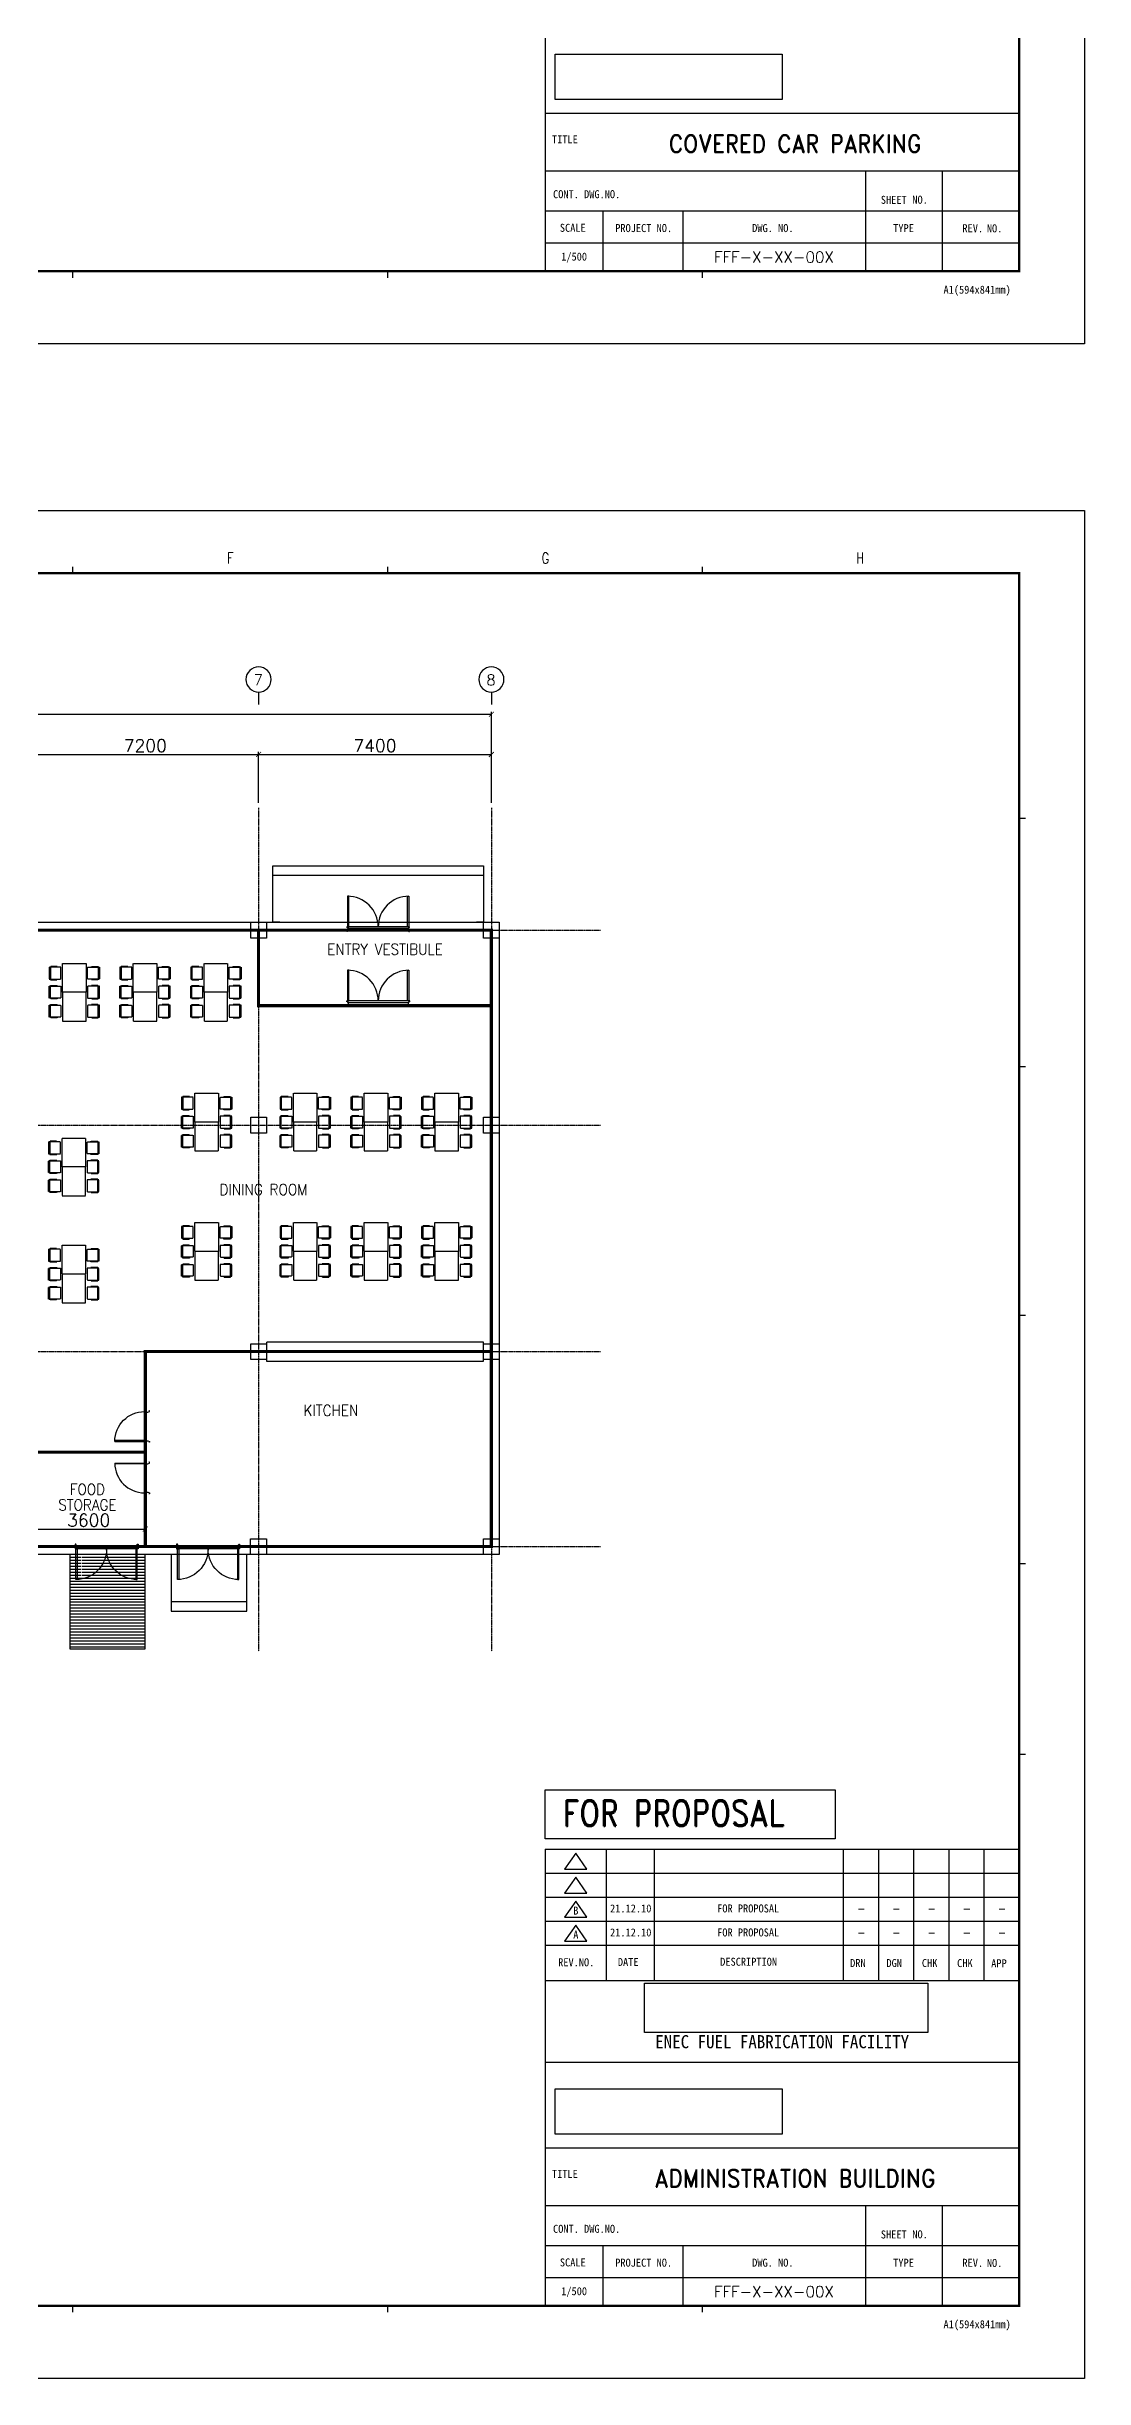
# Model space of a CAD drawing. Header units: millimetres. Extents: x -232466 to 860779, y -177975 to 311634.
# Drawn here: x 281609 to 314593, y -86240 to -12095 of the extents above; entities that cross this region are included whole.
import ezdxf
from ezdxf.enums import TextEntityAlignment as Align

# ---------------------------------------------------------------- set-up
doc = ezdxf.new("R2010")
doc.units = ezdxf.units.MM
doc.header["$XCLIPFRAME"] = 2
for name, pattern in [('AXES', [50.8, 31.75, -6.35, 6.35, -6.35]), ('CENTER', [2, 1.25, -0.25, 0.25, -0.25]), ('HID', [2.3, 1.5, -0.8])]:
    doc.linetypes.add(name, pattern=pattern)
doc.layers.add('0 외형선', color=3, linetype='Continuous', lineweight=25)
doc.layers.add('TEXT', color=7, linetype='Continuous', lineweight=15)
for name, color, linetype in [('4ELE', 4, 'Continuous'), ('8FIN', 8, 'Continuous'), ('Center Line', 1, 'CENTER'), ('COL', 2, 'Continuous'), ('dim', 7, 'Continuous'), ('DOOR', 4, 'Continuous'), ('Equipment', 7, 'Continuous'), ('FUR', 8, 'HID'), ('G', 3, 'Continuous'), ('stair', 4, 'Continuous'), ('SYM', 7, 'Continuous'), ('TITLEBOX', 7, 'Continuous'), ('TXT', 2, 'Continuous')]:
    doc.layers.add(name, color=color, linetype=linetype)
doc.styles.add('RD20', font='ROMAND.SHX', dxfattribs={"width": 0.8, "height": 2})
doc.styles.add('RD6', font='ROMAND.shx', dxfattribs={"width": 0.83, "height": 6})
doc.styles.add('ROMAND', font='romand')
doc.styles.add('RomanS', font='romans.shx')
doc.styles.add('TBOX', font='romans.shx')
doc.styles.add('돋움체', font='')
doc.styles.get('돋움체').set_extended_font_data('DotumChe')
doc.dimstyles.new('HYUNDAI', dxfattribs={"dimscale": 120, "dimtxt": 3, "dimasz": 3, "dimexe": 1, "dimexo": 2, "dimgap": 1, "dimtad": 1, "dimdec": 0, "dimdsep": 46, "dimtxsty": 'RomanS', "dimcen": 0, "dimclrd": 256, "dimclre": 256, "dimclrt": 3, "dimadec": 0, "dimazin": 0, "dimtfac": 1, "dimtdec": 0, "dimtix": 1, "dimtmove": 2, "dimatfit": 3, "dimfxl": 1, "dimtvp": 1, "dimtolj": 1, "dimarcsym": 0})
picture_1 = doc.add_image_def('image1', size_in_pixel=(850, 283))
picture_2 = doc.add_image_def('image2.jpg', size_in_pixel=(500, 87))

# ---------------------------------------------------------------- blocks, each defined once
blk = doc.blocks.new('_ArchTick')
at = {"color": 0, "linetype": 'ByBlock', "const_width": 0.15}
blk.add_lwpolyline([(-0.5, -0.5), (0.5, 0.5)], dxfattribs=at)
blk = doc.blocks.new('*D810')
at = {"layer": 'Defpoints', "color": 0}
for p in [(295745, -33324), (244945, -36302), (295745, -36302)]:
    blk.add_point(p, dxfattribs=at)
at = {"layer": 'dim', "lineweight": -2}
for p, q in [((244945, -36142), (244945, -33244)), ((244945, -33324), (295745, -33324)), ((295745, -36142), (295745, -33244))]:
    blk.add_line(p, q, dxfattribs=at)
at = {"layer": 'dim', "lineweight": -2, "xscale": 160, "yscale": 160, "zscale": 160, "rotation": 180}
blk.add_blockref('_ArchTick', (244945, -33324), dxfattribs=at)
at = {"layer": 'dim', "lineweight": -2, "xscale": 160, "yscale": 160, "zscale": 160}
blk.add_blockref('_ArchTick', (295745, -33324), dxfattribs=at)
at = {"layer": 'dim', "color": 0, "insert": (270345, -33044), "char_height": 400, "attachment_point": 5, "style": 'RomanS', "bg_fill": 3, "box_fill_scale": 1.1, "bg_fill_color": 257, "bg_fill_transparency": 0}
blk.add_mtext('\\A1;50800', dxfattribs=at)
blk = doc.blocks.new('*D815')
at = {"layer": 'Defpoints', "color": 0}
for p in [(295745, -34603), (288345, -36302), (295745, -36302)]:
    blk.add_point(p, dxfattribs=at)
at = {"layer": 'dim', "lineweight": -2}
for p, q in [((288345, -36142), (288345, -34523)), ((288345, -34603), (295745, -34603)), ((295745, -36142), (295745, -34523))]:
    blk.add_line(p, q, dxfattribs=at)
at = {"layer": 'dim', "lineweight": -2, "xscale": 160, "yscale": 160, "zscale": 160, "rotation": 180}
blk.add_blockref('_ArchTick', (288345, -34603), dxfattribs=at)
at = {"layer": 'dim', "lineweight": -2, "xscale": 160, "yscale": 160, "zscale": 160}
blk.add_blockref('_ArchTick', (295745, -34603), dxfattribs=at)
at = {"layer": 'dim', "color": 0, "insert": (292045, -34323), "char_height": 400, "attachment_point": 5, "style": 'RomanS', "bg_fill": 3, "box_fill_scale": 1.1, "bg_fill_color": 257, "bg_fill_transparency": 0}
blk.add_mtext('\\A1;7400', dxfattribs=at)
blk = doc.blocks.new('*D817')
at = {"layer": 'Defpoints', "color": 0}
for p in [(288345, -34603), (281145, -36302), (288345, -36302)]:
    blk.add_point(p, dxfattribs=at)
at = {"layer": 'dim', "lineweight": -2}
for p, q in [((281145, -36142), (281145, -34523)), ((281145, -34603), (288345, -34603)), ((288345, -36142), (288345, -34523))]:
    blk.add_line(p, q, dxfattribs=at)
at = {"layer": 'dim', "lineweight": -2, "xscale": 160, "yscale": 160, "zscale": 160, "rotation": 180}
blk.add_blockref('_ArchTick', (281145, -34603), dxfattribs=at)
at = {"layer": 'dim', "lineweight": -2, "xscale": 160, "yscale": 160, "zscale": 160}
blk.add_blockref('_ArchTick', (288345, -34603), dxfattribs=at)
at = {"layer": 'dim', "color": 0, "insert": (284745, -34323), "char_height": 400, "attachment_point": 5, "style": 'RomanS', "bg_fill": 3, "box_fill_scale": 1.1, "bg_fill_color": 257, "bg_fill_transparency": 0}
blk.add_mtext('\\A1;7200', dxfattribs=at)
blk = doc.blocks.new('D2000')
at = {"color": 8}
for p, q in [((-45, -45), (-45, -1955)), ((0, -1935), (0, -65))]:
    blk.add_line(p, q, dxfattribs=at)
for points in [[(-25, 0), (0, 0), (0, -25), (-45, -25), (-45, -45), (-105, -45), (-150, -25), (-150, 0), (-130, 0)], [(975, -25), (0, -25), (0, -65), (975, -65), (975, -25)], [(-25, -2000), (0, -2000), (0, -1975), (-45, -1975), (-45, -1955), (-105, -1955), (-150, -1975), (-150, -2000), (-130, -2000)], [(975, -1975), (0, -1975), (0, -1935), (975, -1935), (975, -1975)]]:
    blk.add_lwpolyline(points)
at = {"ltscale": 0.2}
for centre, start, end in [((0, -25), 270, 0), ((0, -1975), 0, 90)]:
    blk.add_arc(centre, 975, start, end, dxfattribs=at)
blk = doc.blocks.new('SD1')
at = {"color": 8}
for p, q in [((-55, 200), (-975, 200)), ((-955, 155), (-45, 155))]:
    blk.add_line(p, q, dxfattribs=at)
for points in [[(-25, 1150), (-25, 200), (-55, 200), (-55, 1150)], [(-1000, 180), (-1000, 200), (-975, 200), (-975, 155), (-955, 155), (-955, 95), (-975, 50), (-1000, 50), (-1000, 70)], [(0, 180), (0, 200), (-25, 200), (-25, 155), (-45, 155), (-45, 95), (-25, 50), (0, 50), (0, 70)]]:
    blk.add_lwpolyline(points)
blk.add_arc((-25, 200), 950, 90, 180)
blk = doc.blocks.new('주열')
at = {"layer": 'SYM'}
blk.add_line((0, 600), (0, 0), dxfattribs=at)
blk.add_circle((0, 1200), 600, dxfattribs=at)
blk = doc.blocks.new('*D850')
at = {"layer": 'Defpoints', "color": 0}
for p in [(281145, -58491), (284745, -58485), (284745, -59234)]:
    blk.add_point(p, dxfattribs=at)
at = {"layer": 'dim', "lineweight": -2}
for p, q in [((281145, -58651), (281145, -59314)), ((281145, -59234), (284745, -59234)), ((284745, -58645), (284745, -59314))]:
    blk.add_line(p, q, dxfattribs=at)
at = {"layer": 'dim', "lineweight": -2, "xscale": 160, "yscale": 160, "zscale": 160, "rotation": 180}
blk.add_blockref('_ArchTick', (281145, -59234), dxfattribs=at)
at = {"layer": 'dim', "lineweight": -2, "xscale": 160, "yscale": 160, "zscale": 160}
blk.add_blockref('_ArchTick', (284745, -59234), dxfattribs=at)
at = {"layer": 'dim', "color": 0, "insert": (282945, -58954), "char_height": 400, "attachment_point": 5, "style": 'RomanS', "bg_fill": 3, "box_fill_scale": 1.1, "bg_fill_color": 257, "bg_fill_transparency": 0}
blk.add_mtext('\\A1;3600', dxfattribs=at)

msp = doc.modelspace()

# ---------------------------------------------------------------- hatches: boundary and pattern name
at = {"layer": '8FIN'}
h = msp.add_hatch(dxfattribs=at)
h.set_pattern_fill('ANSI31', color=256, scale=30, angle=315)
h.set_pattern_definition([(360, (258973.48, -27643.88), (4e-14, 95.25), [])])
h.paths.add_polyline_path([(284744.8, -63040.1), (284744.8, -60040.1), (284444.8, -60040.1), (283533.5, -60040.1, -0.3546044), (282724.8, -60744.5), (282724.8, -60745.1), (282694.8, -60745.1), (282694.8, -60040.1), (282344.8, -60040.1), (282344.8, -63040.1)])
h.paths.add_polyline_path([(283533.5, -60040.1), (282724.8, -60040.1), (282724.8, -60744.5, 0.3546044)])
h.paths.add_polyline_path([(283589.8, -61239.8), (283589.8, -61974.4), (283859.8, -61974.4), (283859.8, -61239.8)], flags=24)

# ---------------------------------------------------------------- linework, layer by layer
for p, q in [((312518.8, -18333.8), (312518.8, -19249.6)), ((312518.8, -83030.9), (312518.8, -83946.7))]:
    msp.add_line(p, q)
at = {"layer": '0 외형선', "linetype": 'Continuous'}
msp.add_lwpolyline([(244694.8, -39940.1), (295993.3, -39940.1), (295993.3, -60040.1), (244694.8, -60040.1)], close=True, dxfattribs=at)
at = {"layer": '0 외형선', "linetype": 'Continuous', "const_width": 100}
for points in [[(281144.8, -40190.1), (295744.8, -40190.1), (295744.8, -53590.2), (284744.8, -53590.1), (284744.8, -56790.1), (281144.4, -56790.1)], [(288344.8, -40190.1), (295744.8, -40190.1), (295744.8, -42590.1), (288344.8, -42590.1)], [(284744.8, -56790.1), (284744.8, -56790.1), (284744.8, -53590.1), (295744.8, -53590.1), (295743.3, -59790.1), (284744.8, -59790.1)], [(281146.3, -56790.1), (284744.8, -56790.1), (284744.8, -59790.1), (281146.3, -59790.1)]]:
    msp.add_lwpolyline(points, close=True, dxfattribs=at)
at = {"layer": '4ELE'}
for p, q in [((288796.4, -38440.1), (295494.5, -38440.1)), ((285571.2, -61540.1), (287971.2, -61540.1))]:
    msp.add_line(p, q, dxfattribs=at)
for points in [[(289021.4, -39940.1), (288796.4, -39940.1), (288796.4, -38140.1), (295494.5, -38140.1), (295494.5, -39940.1), (295269.5, -39940.1)], [(285796.2, -60040.1), (285571.2, -60040.1), (285571.2, -61840.1), (287971.2, -61840.1), (287971.2, -60040.1), (287746.2, -60040.1)]]:
    msp.add_lwpolyline(points, dxfattribs=at)
at = {"layer": 'Center Line', "linetype": 'AXES'}
for p, q in [((240376.2, -40190.1), (299217.4, -40190.1)), ((240376.2, -46390.1), (299217.4, -46390.1)), ((240376.2, -53590.1), (299217.4, -53590.1)), ((240376.2, -59790.1), (299217.4, -59790.1))]:
    msp.add_line(p, q, dxfattribs=at)
at = {"layer": 'COL'}
for points in [[(288094.8, -40440.1), (288094.8, -39940.1), (288594.8, -39940.1), (288594.8, -40440.1)], [(295494.5, -40440.1), (295494.5, -39940.1), (295994.5, -39940.1), (295994.5, -40440.1)], [(288094.8, -46640.1), (288094.8, -46140.1), (288594.8, -46140.1), (288594.8, -46640.1)], [(295494.8, -46640.1), (295494.8, -46140.1), (295994.8, -46140.1), (295994.8, -46640.1)], [(288094.8, -53840.1), (288094.8, -53340.1), (288594.8, -53340.1), (288594.8, -53840.1)], [(295494.8, -53840.1), (295494.8, -53340.1), (295994.8, -53340.1), (295994.8, -53840.1)], [(288093.3, -60040.1), (288093.3, -59540.1), (288593.3, -59540.1), (288593.3, -60040.1)], [(295493.3, -60040.1), (295493.3, -59540.1), (295993.3, -59540.1), (295993.3, -60040.1)]]:
    msp.add_lwpolyline(points, close=True, dxfattribs=at)
at = {"layer": 'Equipment', "color": 8, "linetype": 'HID'}
for p, q in [((295494.8, -53890.1), (295494.8, -53290.1)), ((288594.8, -53590.1), (295494.8, -53590.1))]:
    msp.add_line(p, q, dxfattribs=at)
msp.add_lwpolyline([(295494.8, -53290.1), (288594.8, -53290.1), (288594.8, -53890.1), (295494.8, -53890.1)], dxfattribs=at)
at = {"layer": 'FUR'}
for points in [[(281686.7, -41370.1), (281686.7, -41745.1), (282061.7, -41745.1), (282061.7, -41370.1)], [(282861.7, -42161.8), (282111.7, -42161.8), (282111.7, -41245.1), (282861.7, -41245.1)], [(283286.7, -41370.1), (283286.7, -41745.1), (282911.7, -41745.1), (282911.7, -41370.1)], [(283936.7, -41370.1), (283936.7, -41745.1), (284311.7, -41745.1), (284311.7, -41370.1)], [(285111.7, -42161.8), (284361.7, -42161.8), (284361.7, -41245.1), (285111.7, -41245.1)], [(285536.7, -41370.1), (285536.7, -41745.1), (285161.7, -41745.1), (285161.7, -41370.1)], [(286186.7, -41370.1), (286186.7, -41745.1), (286561.7, -41745.1), (286561.7, -41370.1)], [(287361.7, -42161.8), (286611.7, -42161.8), (286611.7, -41245.1), (287361.7, -41245.1)], [(287786.7, -41370.1), (287786.7, -41745.1), (287411.7, -41745.1), (287411.7, -41370.1)], [(281686.7, -42349.3), (281686.7, -41974.3), (282061.7, -41974.3), (282061.7, -42349.3)], [(282861.7, -42161.8), (282111.7, -42161.8), (282111.7, -43078.4), (282861.7, -43078.4)], [(283286.7, -42349.3), (283286.7, -41974.3), (282911.7, -41974.3), (282911.7, -42349.3)], [(283936.7, -42349.3), (283936.7, -41974.3), (284311.7, -41974.3), (284311.7, -42349.3)], [(285111.7, -42161.8), (284361.7, -42161.8), (284361.7, -43078.4), (285111.7, -43078.4)], [(285536.7, -42349.3), (285536.7, -41974.3), (285161.7, -41974.3), (285161.7, -42349.3)], [(286186.7, -42349.3), (286186.7, -41974.3), (286561.7, -41974.3), (286561.7, -42349.3)], [(287361.7, -42161.8), (286611.7, -42161.8), (286611.7, -43078.4), (287361.7, -43078.4)], [(287786.7, -42349.3), (287786.7, -41974.3), (287411.7, -41974.3), (287411.7, -42349.3)], [(281686.7, -42953.4), (281686.7, -42578.4), (282061.7, -42578.4), (282061.7, -42953.4)], [(283286.7, -42953.4), (283286.7, -42578.4), (282911.7, -42578.4), (282911.7, -42953.4)], [(283936.7, -42953.4), (283936.7, -42578.4), (284311.7, -42578.4), (284311.7, -42953.4)], [(285536.7, -42953.4), (285536.7, -42578.4), (285161.7, -42578.4), (285161.7, -42953.4)], [(286186.7, -42953.4), (286186.7, -42578.4), (286561.7, -42578.4), (286561.7, -42953.4)], [(287786.7, -42953.4), (287786.7, -42578.4), (287411.7, -42578.4), (287411.7, -42953.4)], [(285895.5, -45502.8), (285895.5, -45877.8), (286270.5, -45877.8), (286270.5, -45502.8)], [(287070.5, -46294.5), (286320.5, -46294.5), (286320.5, -45377.8), (287070.5, -45377.8)], [(287495.5, -45502.8), (287495.5, -45877.8), (287120.5, -45877.8), (287120.5, -45502.8)], [(289026.2, -45502.8), (289026.2, -45877.8), (289401.2, -45877.8), (289401.2, -45502.8)], [(290201.2, -46294.5), (289451.2, -46294.5), (289451.2, -45377.8), (290201.2, -45377.8)], [(290626.2, -45502.8), (290626.2, -45877.8), (290251.2, -45877.8), (290251.2, -45502.8)], [(291276.2, -45502.8), (291276.2, -45877.8), (291651.2, -45877.8), (291651.2, -45502.8)], [(292451.2, -46294.5), (291701.2, -46294.5), (291701.2, -45377.8), (292451.2, -45377.8)], [(292876.2, -45502.8), (292876.2, -45877.8), (292501.2, -45877.8), (292501.2, -45502.8)], [(293526.2, -45502.8), (293526.2, -45877.8), (293901.2, -45877.8), (293901.2, -45502.8)], [(294701.2, -46294.5), (293951.2, -46294.5), (293951.2, -45377.8), (294701.2, -45377.8)], [(295126.2, -45502.8), (295126.2, -45877.8), (294751.2, -45877.8), (294751.2, -45502.8)], [(285895.5, -46482), (285895.5, -46107), (286270.5, -46107), (286270.5, -46482)], [(285895.5, -47086.1), (285895.5, -46711.1), (286270.5, -46711.1), (286270.5, -47086.1)], [(287070.5, -46294.5), (286320.5, -46294.5), (286320.5, -47211.1), (287070.5, -47211.1)], [(287495.5, -46482), (287495.5, -46107), (287120.5, -46107), (287120.5, -46482)], [(287495.5, -47086.1), (287495.5, -46711.1), (287120.5, -46711.1), (287120.5, -47086.1)], [(289026.2, -46482), (289026.2, -46107), (289401.2, -46107), (289401.2, -46482)], [(289026.2, -47086.1), (289026.2, -46711.1), (289401.2, -46711.1), (289401.2, -47086.1)], [(290201.2, -46294.5), (289451.2, -46294.5), (289451.2, -47211.1), (290201.2, -47211.1)], [(290626.2, -46482), (290626.2, -46107), (290251.2, -46107), (290251.2, -46482)], [(290626.2, -47086.1), (290626.2, -46711.1), (290251.2, -46711.1), (290251.2, -47086.1)], [(291276.2, -46482), (291276.2, -46107), (291651.2, -46107), (291651.2, -46482)], [(291276.2, -47086.1), (291276.2, -46711.1), (291651.2, -46711.1), (291651.2, -47086.1)], [(292451.2, -46294.5), (291701.2, -46294.5), (291701.2, -47211.1), (292451.2, -47211.1)], [(292876.2, -46482), (292876.2, -46107), (292501.2, -46107), (292501.2, -46482)], [(292876.2, -47086.1), (292876.2, -46711.1), (292501.2, -46711.1), (292501.2, -47086.1)], [(293526.2, -46482), (293526.2, -46107), (293901.2, -46107), (293901.2, -46482)], [(293526.2, -47086.1), (293526.2, -46711.1), (293901.2, -46711.1), (293901.2, -47086.1)], [(294701.2, -46294.5), (293951.2, -46294.5), (293951.2, -47211.1), (294701.2, -47211.1)], [(295126.2, -46482), (295126.2, -46107), (294751.2, -46107), (294751.2, -46482)], [(295126.2, -47086.1), (295126.2, -46711.1), (294751.2, -46711.1), (294751.2, -47086.1)], [(281672.4, -46925.5), (281672.4, -47300.5), (282047.4, -47300.5), (282047.4, -46925.5)], [(282847.4, -47717.2), (282097.4, -47717.2), (282097.4, -46800.5), (282847.4, -46800.5)], [(283272.4, -46925.5), (283272.4, -47300.5), (282897.4, -47300.5), (282897.4, -46925.5)], [(281672.4, -47904.7), (281672.4, -47529.7), (282047.4, -47529.7), (282047.4, -47904.7)], [(281672.4, -48508.9), (281672.4, -48133.9), (282047.4, -48133.9), (282047.4, -48508.9)], [(282847.4, -47717.2), (282097.4, -47717.2), (282097.4, -48633.9), (282847.4, -48633.9)], [(283272.4, -47904.7), (283272.4, -47529.7), (282897.4, -47529.7), (282897.4, -47904.7)], [(283272.4, -48508.9), (283272.4, -48133.9), (282897.4, -48133.9), (282897.4, -48508.9)], [(285895.5, -49612.9), (285895.5, -49987.9), (286270.5, -49987.9), (286270.5, -49612.9)], [(287070.5, -50404.6), (286320.5, -50404.6), (286320.5, -49487.9), (287070.5, -49487.9)], [(287495.5, -49612.9), (287495.5, -49987.9), (287120.5, -49987.9), (287120.5, -49612.9)], [(289026.2, -49612.9), (289026.2, -49987.9), (289401.2, -49987.9), (289401.2, -49612.9)], [(290201.2, -50404.6), (289451.2, -50404.6), (289451.2, -49487.9), (290201.2, -49487.9)], [(290626.2, -49612.9), (290626.2, -49987.9), (290251.2, -49987.9), (290251.2, -49612.9)], [(291276.2, -49612.9), (291276.2, -49987.9), (291651.2, -49987.9), (291651.2, -49612.9)], [(292451.2, -50404.6), (291701.2, -50404.6), (291701.2, -49487.9), (292451.2, -49487.9)], [(292876.2, -49612.9), (292876.2, -49987.9), (292501.2, -49987.9), (292501.2, -49612.9)], [(293526.2, -49612.9), (293526.2, -49987.9), (293901.2, -49987.9), (293901.2, -49612.9)], [(294701.2, -50404.6), (293951.2, -50404.6), (293951.2, -49487.9), (294701.2, -49487.9)], [(295126.2, -49612.9), (295126.2, -49987.9), (294751.2, -49987.9), (294751.2, -49612.9)], [(281672.4, -50335.6), (281672.4, -50710.6), (282047.4, -50710.6), (282047.4, -50335.6)], [(282847.4, -51127.2), (282097.4, -51127.2), (282097.4, -50210.6), (282847.4, -50210.6)], [(283272.4, -50335.6), (283272.4, -50710.6), (282897.4, -50710.6), (282897.4, -50335.6)], [(285895.5, -50592.1), (285895.5, -50217.1), (286270.5, -50217.1), (286270.5, -50592.1)], [(287070.5, -50404.6), (286320.5, -50404.6), (286320.5, -51321.3), (287070.5, -51321.3)], [(287495.5, -50592.1), (287495.5, -50217.1), (287120.5, -50217.1), (287120.5, -50592.1)], [(289026.2, -50592.1), (289026.2, -50217.1), (289401.2, -50217.1), (289401.2, -50592.1)], [(290201.2, -50404.6), (289451.2, -50404.6), (289451.2, -51321.3), (290201.2, -51321.3)], [(290626.2, -50592.1), (290626.2, -50217.1), (290251.2, -50217.1), (290251.2, -50592.1)], [(291276.2, -50592.1), (291276.2, -50217.1), (291651.2, -50217.1), (291651.2, -50592.1)], [(292451.2, -50404.6), (291701.2, -50404.6), (291701.2, -51321.3), (292451.2, -51321.3)], [(292876.2, -50592.1), (292876.2, -50217.1), (292501.2, -50217.1), (292501.2, -50592.1)], [(293526.2, -50592.1), (293526.2, -50217.1), (293901.2, -50217.1), (293901.2, -50592.1)], [(294701.2, -50404.6), (293951.2, -50404.6), (293951.2, -51321.3), (294701.2, -51321.3)], [(295126.2, -50592.1), (295126.2, -50217.1), (294751.2, -50217.1), (294751.2, -50592.1)], [(281672.4, -51314.7), (281672.4, -50939.7), (282047.4, -50939.7), (282047.4, -51314.7)], [(282847.4, -51127.2), (282097.4, -51127.2), (282097.4, -52043.9), (282847.4, -52043.9)], [(283272.4, -51314.7), (283272.4, -50939.7), (282897.4, -50939.7), (282897.4, -51314.7)], [(285895.5, -51196.3), (285895.5, -50821.3), (286270.5, -50821.3), (286270.5, -51196.3)], [(287495.5, -51196.3), (287495.5, -50821.3), (287120.5, -50821.3), (287120.5, -51196.3)], [(289026.2, -51196.3), (289026.2, -50821.3), (289401.2, -50821.3), (289401.2, -51196.3)], [(290626.2, -51196.3), (290626.2, -50821.3), (290251.2, -50821.3), (290251.2, -51196.3)], [(291276.2, -51196.3), (291276.2, -50821.3), (291651.2, -50821.3), (291651.2, -51196.3)], [(292876.2, -51196.3), (292876.2, -50821.3), (292501.2, -50821.3), (292501.2, -51196.3)], [(293526.2, -51196.3), (293526.2, -50821.3), (293901.2, -50821.3), (293901.2, -51196.3)], [(295126.2, -51196.3), (295126.2, -50821.3), (294751.2, -50821.3), (294751.2, -51196.3)], [(281672.4, -51918.9), (281672.4, -51543.9), (282047.4, -51543.9), (282047.4, -51918.9)], [(283272.4, -51918.9), (283272.4, -51543.9), (282897.4, -51543.9), (282897.4, -51918.9)]]:
    msp.add_lwpolyline(points, close=True, dxfattribs=at)
for points in [[(281943.1, -41370.1), (281943.1, -41345.1), (281728.4, -41345.1), (281728.4, -41770.1), (281943.1, -41770.1), (281943.1, -41745.1)], [(283030.3, -41370.1), (283030.3, -41345.1), (283245.1, -41345.1), (283245.1, -41770.1), (283030.3, -41770.1), (283030.3, -41745.1)], [(284193.1, -41370.1), (284193.1, -41345.1), (283978.4, -41345.1), (283978.4, -41770.1), (284193.1, -41770.1), (284193.1, -41745.1)], [(285280.3, -41370.1), (285280.3, -41345.1), (285495.1, -41345.1), (285495.1, -41770.1), (285280.3, -41770.1), (285280.3, -41745.1)], [(286443.1, -41370.1), (286443.1, -41345.1), (286228.4, -41345.1), (286228.4, -41770.1), (286443.1, -41770.1), (286443.1, -41745.1)], [(287530.3, -41370.1), (287530.3, -41345.1), (287745.1, -41345.1), (287745.1, -41770.1), (287530.3, -41770.1), (287530.3, -41745.1)], [(281943.1, -42349.3), (281943.1, -42374.3), (281728.4, -42374.3), (281728.4, -41949.3), (281943.1, -41949.3), (281943.1, -41974.3)], [(283030.3, -42349.3), (283030.3, -42374.3), (283245.1, -42374.3), (283245.1, -41949.3), (283030.3, -41949.3), (283030.3, -41974.3)], [(284193.1, -42349.3), (284193.1, -42374.3), (283978.4, -42374.3), (283978.4, -41949.3), (284193.1, -41949.3), (284193.1, -41974.3)], [(285280.3, -42349.3), (285280.3, -42374.3), (285495.1, -42374.3), (285495.1, -41949.3), (285280.3, -41949.3), (285280.3, -41974.3)], [(286443.1, -42349.3), (286443.1, -42374.3), (286228.4, -42374.3), (286228.4, -41949.3), (286443.1, -41949.3), (286443.1, -41974.3)], [(287530.3, -42349.3), (287530.3, -42374.3), (287745.1, -42374.3), (287745.1, -41949.3), (287530.3, -41949.3), (287530.3, -41974.3)], [(281943.1, -42953.4), (281943.1, -42978.4), (281728.4, -42978.4), (281728.4, -42553.4), (281943.1, -42553.4), (281943.1, -42578.4)], [(283030.3, -42953.4), (283030.3, -42978.4), (283245.1, -42978.4), (283245.1, -42553.4), (283030.3, -42553.4), (283030.3, -42578.4)], [(284193.1, -42953.4), (284193.1, -42978.4), (283978.4, -42978.4), (283978.4, -42553.4), (284193.1, -42553.4), (284193.1, -42578.4)], [(285280.3, -42953.4), (285280.3, -42978.4), (285495.1, -42978.4), (285495.1, -42553.4), (285280.3, -42553.4), (285280.3, -42578.4)], [(286443.1, -42953.4), (286443.1, -42978.4), (286228.4, -42978.4), (286228.4, -42553.4), (286443.1, -42553.4), (286443.1, -42578.4)], [(287530.3, -42953.4), (287530.3, -42978.4), (287745.1, -42978.4), (287745.1, -42553.4), (287530.3, -42553.4), (287530.3, -42578.4)], [(286151.9, -45502.8), (286151.9, -45477.8), (285937.1, -45477.8), (285937.1, -45902.8), (286151.9, -45902.8), (286151.9, -45877.8)], [(287239.1, -45502.8), (287239.1, -45477.8), (287453.8, -45477.8), (287453.8, -45902.8), (287239.1, -45902.8), (287239.1, -45877.8)], [(289282.6, -45502.8), (289282.6, -45477.8), (289067.9, -45477.8), (289067.9, -45902.8), (289282.6, -45902.8), (289282.6, -45877.8)], [(290369.8, -45502.8), (290369.8, -45477.8), (290584.5, -45477.8), (290584.5, -45902.8), (290369.8, -45902.8), (290369.8, -45877.8)], [(291532.6, -45502.8), (291532.6, -45477.8), (291317.9, -45477.8), (291317.9, -45902.8), (291532.6, -45902.8), (291532.6, -45877.8)], [(292619.8, -45502.8), (292619.8, -45477.8), (292834.5, -45477.8), (292834.5, -45902.8), (292619.8, -45902.8), (292619.8, -45877.8)], [(293782.6, -45502.8), (293782.6, -45477.8), (293567.9, -45477.8), (293567.9, -45902.8), (293782.6, -45902.8), (293782.6, -45877.8)], [(294869.8, -45502.8), (294869.8, -45477.8), (295084.5, -45477.8), (295084.5, -45902.8), (294869.8, -45902.8), (294869.8, -45877.8)], [(286151.9, -46482), (286151.9, -46507), (285937.1, -46507), (285937.1, -46082), (286151.9, -46082), (286151.9, -46107)], [(286151.9, -47086.1), (286151.9, -47111.1), (285937.1, -47111.1), (285937.1, -46686.1), (286151.9, -46686.1), (286151.9, -46711.1)], [(287239.1, -46482), (287239.1, -46507), (287453.8, -46507), (287453.8, -46082), (287239.1, -46082), (287239.1, -46107)], [(287239.1, -47086.1), (287239.1, -47111.1), (287453.8, -47111.1), (287453.8, -46686.1), (287239.1, -46686.1), (287239.1, -46711.1)], [(289282.6, -46482), (289282.6, -46507), (289067.9, -46507), (289067.9, -46082), (289282.6, -46082), (289282.6, -46107)], [(289282.6, -47086.1), (289282.6, -47111.1), (289067.9, -47111.1), (289067.9, -46686.1), (289282.6, -46686.1), (289282.6, -46711.1)], [(290369.8, -46482), (290369.8, -46507), (290584.5, -46507), (290584.5, -46082), (290369.8, -46082), (290369.8, -46107)], [(290369.8, -47086.1), (290369.8, -47111.1), (290584.5, -47111.1), (290584.5, -46686.1), (290369.8, -46686.1), (290369.8, -46711.1)], [(291532.6, -46482), (291532.6, -46507), (291317.9, -46507), (291317.9, -46082), (291532.6, -46082), (291532.6, -46107)], [(291532.6, -47086.1), (291532.6, -47111.1), (291317.9, -47111.1), (291317.9, -46686.1), (291532.6, -46686.1), (291532.6, -46711.1)], [(292619.8, -46482), (292619.8, -46507), (292834.5, -46507), (292834.5, -46082), (292619.8, -46082), (292619.8, -46107)], [(292619.8, -47086.1), (292619.8, -47111.1), (292834.5, -47111.1), (292834.5, -46686.1), (292619.8, -46686.1), (292619.8, -46711.1)], [(293782.6, -46482), (293782.6, -46507), (293567.9, -46507), (293567.9, -46082), (293782.6, -46082), (293782.6, -46107)], [(293782.6, -47086.1), (293782.6, -47111.1), (293567.9, -47111.1), (293567.9, -46686.1), (293782.6, -46686.1), (293782.6, -46711.1)], [(294869.8, -46482), (294869.8, -46507), (295084.5, -46507), (295084.5, -46082), (294869.8, -46082), (294869.8, -46107)], [(294869.8, -47086.1), (294869.8, -47111.1), (295084.5, -47111.1), (295084.5, -46686.1), (294869.8, -46686.1), (294869.8, -46711.1)], [(281928.8, -46925.5), (281928.8, -46900.5), (281714.1, -46900.5), (281714.1, -47325.5), (281928.8, -47325.5), (281928.8, -47300.5)], [(283016, -46925.5), (283016, -46900.5), (283230.8, -46900.5), (283230.8, -47325.5), (283016, -47325.5), (283016, -47300.5)], [(281928.8, -47904.7), (281928.8, -47929.7), (281714.1, -47929.7), (281714.1, -47504.7), (281928.8, -47504.7), (281928.8, -47529.7)], [(281928.8, -48508.9), (281928.8, -48533.9), (281714.1, -48533.9), (281714.1, -48108.9), (281928.8, -48108.9), (281928.8, -48133.9)], [(283016, -47904.7), (283016, -47929.7), (283230.8, -47929.7), (283230.8, -47504.7), (283016, -47504.7), (283016, -47529.7)], [(283016, -48508.9), (283016, -48533.9), (283230.8, -48533.9), (283230.8, -48108.9), (283016, -48108.9), (283016, -48133.9)], [(286151.9, -49612.9), (286151.9, -49587.9), (285937.1, -49587.9), (285937.1, -50012.9), (286151.9, -50012.9), (286151.9, -49987.9)], [(287239.1, -49612.9), (287239.1, -49587.9), (287453.8, -49587.9), (287453.8, -50012.9), (287239.1, -50012.9), (287239.1, -49987.9)], [(289282.6, -49612.9), (289282.6, -49587.9), (289067.9, -49587.9), (289067.9, -50012.9), (289282.6, -50012.9), (289282.6, -49987.9)], [(290369.8, -49612.9), (290369.8, -49587.9), (290584.5, -49587.9), (290584.5, -50012.9), (290369.8, -50012.9), (290369.8, -49987.9)], [(291532.6, -49612.9), (291532.6, -49587.9), (291317.9, -49587.9), (291317.9, -50012.9), (291532.6, -50012.9), (291532.6, -49987.9)], [(292619.8, -49612.9), (292619.8, -49587.9), (292834.5, -49587.9), (292834.5, -50012.9), (292619.8, -50012.9), (292619.8, -49987.9)], [(293782.6, -49612.9), (293782.6, -49587.9), (293567.9, -49587.9), (293567.9, -50012.9), (293782.6, -50012.9), (293782.6, -49987.9)], [(294869.8, -49612.9), (294869.8, -49587.9), (295084.5, -49587.9), (295084.5, -50012.9), (294869.8, -50012.9), (294869.8, -49987.9)], [(281928.8, -50335.6), (281928.8, -50310.6), (281714.1, -50310.6), (281714.1, -50735.6), (281928.8, -50735.6), (281928.8, -50710.6)], [(283016, -50335.6), (283016, -50310.6), (283230.8, -50310.6), (283230.8, -50735.6), (283016, -50735.6), (283016, -50710.6)], [(286151.9, -50592.1), (286151.9, -50617.1), (285937.1, -50617.1), (285937.1, -50192.1), (286151.9, -50192.1), (286151.9, -50217.1)], [(287239.1, -50592.1), (287239.1, -50617.1), (287453.8, -50617.1), (287453.8, -50192.1), (287239.1, -50192.1), (287239.1, -50217.1)], [(289282.6, -50592.1), (289282.6, -50617.1), (289067.9, -50617.1), (289067.9, -50192.1), (289282.6, -50192.1), (289282.6, -50217.1)], [(290369.8, -50592.1), (290369.8, -50617.1), (290584.5, -50617.1), (290584.5, -50192.1), (290369.8, -50192.1), (290369.8, -50217.1)], [(291532.6, -50592.1), (291532.6, -50617.1), (291317.9, -50617.1), (291317.9, -50192.1), (291532.6, -50192.1), (291532.6, -50217.1)], [(292619.8, -50592.1), (292619.8, -50617.1), (292834.5, -50617.1), (292834.5, -50192.1), (292619.8, -50192.1), (292619.8, -50217.1)], [(293782.6, -50592.1), (293782.6, -50617.1), (293567.9, -50617.1), (293567.9, -50192.1), (293782.6, -50192.1), (293782.6, -50217.1)], [(294869.8, -50592.1), (294869.8, -50617.1), (295084.5, -50617.1), (295084.5, -50192.1), (294869.8, -50192.1), (294869.8, -50217.1)], [(281928.8, -51314.7), (281928.8, -51339.7), (281714.1, -51339.7), (281714.1, -50914.7), (281928.8, -50914.7), (281928.8, -50939.7)], [(283016, -51314.7), (283016, -51339.7), (283230.8, -51339.7), (283230.8, -50914.7), (283016, -50914.7), (283016, -50939.7)], [(286151.9, -51196.3), (286151.9, -51221.3), (285937.1, -51221.3), (285937.1, -50796.3), (286151.9, -50796.3), (286151.9, -50821.3)], [(287239.1, -51196.3), (287239.1, -51221.3), (287453.8, -51221.3), (287453.8, -50796.3), (287239.1, -50796.3), (287239.1, -50821.3)], [(289282.6, -51196.3), (289282.6, -51221.3), (289067.9, -51221.3), (289067.9, -50796.3), (289282.6, -50796.3), (289282.6, -50821.3)], [(290369.8, -51196.3), (290369.8, -51221.3), (290584.5, -51221.3), (290584.5, -50796.3), (290369.8, -50796.3), (290369.8, -50821.3)], [(291532.6, -51196.3), (291532.6, -51221.3), (291317.9, -51221.3), (291317.9, -50796.3), (291532.6, -50796.3), (291532.6, -50821.3)], [(292619.8, -51196.3), (292619.8, -51221.3), (292834.5, -51221.3), (292834.5, -50796.3), (292619.8, -50796.3), (292619.8, -50821.3)], [(293782.6, -51196.3), (293782.6, -51221.3), (293567.9, -51221.3), (293567.9, -50796.3), (293782.6, -50796.3), (293782.6, -50821.3)], [(294869.8, -51196.3), (294869.8, -51221.3), (295084.5, -51221.3), (295084.5, -50796.3), (294869.8, -50796.3), (294869.8, -50821.3)], [(281928.8, -51918.9), (281928.8, -51943.9), (281714.1, -51943.9), (281714.1, -51518.9), (281928.8, -51518.9), (281928.8, -51543.9)], [(283016, -51918.9), (283016, -51943.9), (283230.8, -51943.9), (283230.8, -51518.9), (283016, -51518.9), (283016, -51543.9)]]:
    msp.add_lwpolyline(points, dxfattribs=at)
at = {"layer": 'stair'}
msp.add_lwpolyline([(282344.8, -60040.1), (282344.8, -60040.1), (282344.8, -63040.1), (284744.8, -63040.1), (284744.8, -60040.1), (282344.8, -60040.1)], dxfattribs=at)
at = {"layer": 'TITLEBOX'}
for p, q in [((297458.6, -4716.3), (297458.6, -19249.6)), ((297458.6, -4716.3), (297458.6, -19249.6)), ((297458.6, -14212.6), (312518.8, -14212.6)), ((297458.6, -14212.6), (312518.8, -14212.6)), ((297458.6, -16044.2), (312518.8, -16044.2)), ((297458.6, -16044.2), (312518.8, -16044.2)), ((307634.4, -16044.2), (307634.4, -19249.6)), ((307634.4, -16044.2), (307634.4, -19249.6)), ((310076.6, -16044.2), (310076.6, -19249.6)), ((310076.6, -16044.2), (310076.6, -19249.6)), ((297458.6, -17316.2), (312518.8, -17316.2)), ((297458.6, -17316.2), (312518.8, -17316.2)), ((299290.2, -17316.2), (299290.2, -19249.6)), ((299290.2, -17316.2), (299290.2, -19249.6)), ((301834.2, -17316.2), (301834.2, -19249.6)), ((301834.2, -17316.2), (301834.2, -19249.6)), ((297458.6, -18333.8), (312518.8, -18333.8)), ((297458.6, -18333.8), (312518.8, -18333.8)), ((297458.6, -69413.4), (312518.8, -69413.4)), ((297458.6, -69413.4), (297458.6, -83946.7)), ((297458.6, -69413.4), (312518.8, -69413.4)), ((297458.6, -69413.4), (297458.6, -83946.7)), ((298425.3, -69540.6), (298069.1, -70049.4)), ((298425.3, -69540.6), (298069.1, -70049.4)), ((298781.5, -70049.4), (298425.3, -69540.6)), ((298781.5, -70049.4), (298425.3, -69540.6)), ((299392, -69413.4), (299392, -73585.5)), ((299392, -69413.4), (299392, -73585.5)), ((300918.4, -69413.4), (300918.4, -73585.5)), ((300918.4, -69413.4), (300918.4, -73585.5)), ((306926.5, -69417.1), (306926.5, -73585.5)), ((306926.5, -69417.1), (306926.5, -73585.5)), ((308045, -69417.1), (308045, -73585.5)), ((308045, -69417.1), (308045, -73585.5)), ((309163.5, -69417.1), (309163.5, -73585.5)), ((309163.5, -69417.1), (309163.5, -73585.5)), ((310281.9, -69417.1), (310281.9, -73585.5)), ((310281.9, -69417.1), (310281.9, -73585.5)), ((311400.4, -69417.1), (311400.4, -73585.5)), ((311400.4, -69417.1), (311400.4, -73585.5)), ((297458.6, -70176.6), (312518.8, -70176.6)), ((297458.6, -70176.6), (312518.8, -70176.6)), ((298069.1, -70049.4), (298781.5, -70049.4)), ((298069.1, -70049.4), (298781.5, -70049.4)), ((298425.3, -70303.8), (298069.1, -70812.6)), ((298425.3, -70303.8), (298069.1, -70812.6)), ((298781.5, -70812.6), (298425.3, -70303.8)), ((298781.5, -70812.6), (298425.3, -70303.8)), ((297458.6, -70939.8), (312518.8, -70939.8)), ((297458.6, -70939.8), (312518.8, -70939.8)), ((298069.1, -70812.6), (298781.5, -70812.6)), ((298069.1, -70812.6), (298781.5, -70812.6)), ((298425.3, -71067), (298069.1, -71575.8)), ((298425.3, -71067), (298069.1, -71575.8)), ((298781.5, -71575.8), (298425.3, -71067)), ((298781.5, -71575.8), (298425.3, -71067)), ((297458.6, -71703), (312518.8, -71703)), ((297458.6, -71703), (312518.8, -71703)), ((298069.1, -71575.8), (298781.5, -71575.8)), ((298069.1, -71575.8), (298781.5, -71575.8)), ((298425.3, -71830.2), (298069.1, -72338.9)), ((298425.3, -71830.2), (298069.1, -72338.9)), ((298781.5, -72338.9), (298425.3, -71830.2)), ((298781.5, -72338.9), (298425.3, -71830.2)), ((297458.6, -72466.1), (312518.8, -72466.1)), ((297458.6, -72466.1), (312518.8, -72466.1)), ((298069.1, -72338.9), (298781.5, -72338.9)), ((298069.1, -72338.9), (298781.5, -72338.9)), ((297458.6, -73585.5), (312518.8, -73585.5)), ((297458.6, -73585.5), (312518.8, -73585.5)), ((297458.6, -76184.6), (312518.8, -76184.6)), ((297458.6, -76184.6), (312518.8, -76184.6)), ((297458.6, -78909.7), (312518.8, -78909.7)), ((297458.6, -78909.7), (312518.8, -78909.7)), ((297458.6, -80741.3), (312518.8, -80741.3)), ((297458.6, -80741.3), (312518.8, -80741.3)), ((307634.4, -80741.3), (307634.4, -83946.7)), ((307634.4, -80741.3), (307634.4, -83946.7)), ((310076.6, -80741.3), (310076.6, -83946.7)), ((310076.6, -80741.3), (310076.6, -83946.7)), ((297458.6, -82013.3), (312518.8, -82013.3)), ((297458.6, -82013.3), (312518.8, -82013.3)), ((299290.2, -82013.3), (299290.2, -83946.7)), ((299290.2, -82013.3), (299290.2, -83946.7)), ((301834.2, -82013.3), (301834.2, -83946.7)), ((301834.2, -82013.3), (301834.2, -83946.7)), ((297458.6, -83030.9), (312518.8, -83030.9)), ((297458.6, -83030.9), (312518.8, -83030.9))]:
    msp.add_line(p, q, dxfattribs=at)
at = {"layer": 'TITLEBOX', "color": 4, "linetype": 'Continuous'}
for p, q in [((282442.8, -19443.2), (282442.8, -19243.2)), ((282442.8, -19443.2), (282442.8, -19243.2)), ((292456.5, -19443.2), (292456.5, -19243.2)), ((292456.5, -19443.2), (292456.5, -19243.2)), ((302456.5, -19443.2), (302456.5, -19243.2)), ((282442.8, -28840.1), (282442.8, -28640.1)), ((282442.8, -28840.1), (282442.8, -28640.1)), ((292456.5, -28840.1), (292456.5, -28640.1)), ((292456.5, -28840.1), (292456.5, -28640.1)), ((302456.5, -28840.1), (302456.5, -28640.1)), ((302456.5, -28840.1), (302456.5, -28640.1)), ((312718.8, -36640.1), (312518.8, -36640.1)), ((312718.8, -44540.1), (312518.8, -44540.1)), ((312718.8, -52440.1), (312518.8, -52440.1)), ((312718.8, -60340.1), (312518.8, -60340.1)), ((312718.8, -66402.8), (312518.8, -66402.8)), ((282442.8, -84140.2), (282442.8, -83940.2)), ((282442.8, -84140.2), (282442.8, -83940.2)), ((292456.5, -84140.2), (292456.5, -83940.2)), ((292456.5, -84140.2), (292456.5, -83940.2)), ((302456.5, -84140.2), (302456.5, -83940.2))]:
    msp.add_line(p, q, dxfattribs=at)
at = {"layer": 'TITLEBOX', "color": 30, "linetype": 'Continuous'}
for p, q in [((302456.5, -19443.2), (302456.5, -19243.2)), ((297458.6, -67524.9), (306669.9, -67524.9)), ((297458.6, -69087.6), (297458.6, -67524.9)), ((306669.9, -67524.9), (306669.9, -69087.6)), ((306669.9, -69087.6), (297458.6, -69087.6)), ((302456.5, -84140.2), (302456.5, -83940.2))]:
    msp.add_line(p, q, dxfattribs=at)
at = {"layer": 'TITLEBOX', "color": 30}
for p, q in [((312518.8, -19249.6), (312518.8, -19234.5)), ((312518.8, -83946.7), (312518.8, -83931.5))]:
    msp.add_line(p, q, dxfattribs=at)
at = {"layer": 'TITLEBOX', "color": 7}
for points in [[(230492.8, 37857), (314592.8, 37857), (314592.8, -21543), (230492.8, -21543)], [(230492.8, -26840.1), (314592.8, -26840.1), (314592.8, -86240.1), (230492.8, -86240.1)]]:
    msp.add_lwpolyline(points, close=True, dxfattribs=at)
at = {"layer": 'TITLEBOX', "color": 4, "const_width": 70}
for points in [[(232492.8, 35857), (312518.8, 35857), (312518.8, -19234.5), (232492.8, -19234.5)], [(232492.8, -28840.1), (312518.8, -28840.1), (312518.8, -83931.5), (232492.8, -83931.5)]]:
    msp.add_lwpolyline(points, close=True, dxfattribs=at)

# ---------------------------------------------------------------- block references
at = {"layer": 'DOOR', "rotation": 90.00000000000024}
for name, p in [('D2000', (291147.3, -40085.1)), ('D2000', (291148.7, -42440.1)), ('SD1', (284924.8, -57109.4))]:
    msp.add_blockref(name, p, dxfattribs=at)
at = {"layer": 'DOOR', "xscale": -1}
for name, p, rotation in [('SD1', (284924.8, -56470.8), 89.99999999999974), ('D2000', (282512.5, -59865.1), 89.99999999999979), ('D2000', (285740.1, -59865.1), 89.99999999999972)]:
    msp.add_blockref(name, p, dxfattribs=dict(at, rotation=rotation))

# ---------------------------------------------------------------- texts
at = {"layer": 'G', "color": 3, "style": 'RomanS', "width": 0.9}
for s, p in [('ENTRY VESTIBULE', (292364.4, -40797.6)), ('DINING ROOM', (288500.1, -48438.2)), ('KITCHEN', (290645.5, -55461.6)), ('FOOD', (282904, -57970.8)), ('STORAGE', (282904, -58467.6))]:
    msp.add_text(s, height=350, dxfattribs=at).set_placement(p, align=Align.MIDDLE)
at = {"layer": 'SYM', "style": 'ROMAND'}
for s, p in [('7', (288189.2, -32401.3)), ('8', (295589.2, -32401.3))]:
    msp.add_text(s, height=336.4, dxfattribs=at).set_placement(p)
at = {"layer": 'TEXT', "color": 7, "style": '돋움체'}
for p in [(298374.4, -18791.7), (298374.4, -83488.8)]:
    msp.add_text('1/500', height=254.4, dxfattribs=at).set_placement(p, align=Align.MIDDLE)
for s, height, p in [('21.12.10', 254.4, (300173.9, -71297.1)), ('FOR PROPOSAL', 254.396, (303908.3, -71297.1)), ('B', 254.4, (298428.7, -71366.5)), ('A', 254.4, (298428.7, -72129.7)), ('21.12.10', 254.4, (300173.9, -72060.3)), ('FOR PROPOSAL', 254.396, (303908.3, -72060.3))]:
    msp.add_text(s, height=height, dxfattribs=at).set_placement(p, align=Align.MIDDLE_CENTER)
at = {"layer": 'TITLEBOX', "style": '돋움체'}
for s, height, p in [('TITLE', 254.4, (297669.7, -15169.7)), ('TITLE', 254.4, (297669.7, -15169.7)), ('CONT. DWG.NO.', 254.396, (297704.3, -16914.4)), ('CONT. DWG.NO.', 254.396, (297704.3, -16914.4)), ('SHEET', 254.4, (308123.2, -17093.9)), ('SHEET', 254.4, (308123.2, -17093.9)), ('NO.', 254.4, (309125.7, -17090.1)), ('NO.', 254.4, (309125.7, -17090.1)), ('SCALE', 254.4, (297921.7, -17983.4)), ('SCALE', 254.4, (297921.7, -17983.4)), ('PROJECT NO.', 254.396, (299680.9, -17991)), ('PROJECT NO.', 254.396, (299680.9, -17991)), ('DWG. NO.', 254.4, (304034.7, -17991)), ('DWG. NO.', 254.4, (304034.7, -17991)), ('TYPE', 254.4, (308516.3, -17993.6)), ('TYPE', 254.4, (308516.3, -17993.6)), ('REV.', 254.4, (310717.8, -17996.3)), ('REV.', 254.4, (310717.8, -17996.3)), ('NO.', 254.4, (311494.2, -18001)), ('NO.', 254.4, (311494.2, -18001)), ('REV.NO.', 254.4, (297866.8, -73136.8)), ('REV.NO.', 254.4, (297866.8, -73136.8)), ('DATE', 254.4, (299765, -73126.7)), ('DATE', 254.4, (299765, -73126.7)), ('DESCRIPTION', 254.396, (303017.5, -73120)), ('DESCRIPTION', 254.396, (303017.5, -73120)), ('DRN', 254.4, (307147.8, -73159.9)), ('DRN', 254.4, (307147.8, -73159.9)), ('DGN', 254.4, (308301.7, -73159.9)), ('DGN', 254.4, (308301.7, -73159.9)), ('CHK', 254.4, (309428.2, -73159.9)), ('CHK', 254.4, (309428.2, -73159.9)), ('CHK', 254.4, (310548.6, -73162.7)), ('CHK', 254.4, (310548.6, -73162.7)), ('APP', 254.4, (311632.3, -73167.9)), ('APP', 254.4, (311632.3, -73167.9)), ('TITLE', 254.4, (297669.7, -79866.8)), ('TITLE', 254.4, (297669.7, -79866.8)), ('CONT. DWG.NO.', 254.396, (297704.3, -81611.5)), ('CONT. DWG.NO.', 254.396, (297704.3, -81611.5)), ('SHEET', 254.4, (308123.2, -81791)), ('SHEET', 254.4, (308123.2, -81791)), ('NO.', 254.4, (309125.7, -81787.2)), ('NO.', 254.4, (309125.7, -81787.2)), ('SCALE', 254.4, (297921.7, -82680.5)), ('SCALE', 254.4, (297921.7, -82680.5)), ('PROJECT NO.', 254.396, (299680.9, -82688)), ('PROJECT NO.', 254.396, (299680.9, -82688)), ('DWG. NO.', 254.4, (304034.7, -82688.1)), ('DWG. NO.', 254.4, (304034.7, -82688.1)), ('TYPE', 254.4, (308516.3, -82690.7)), ('TYPE', 254.4, (308516.3, -82690.7)), ('REV.', 254.4, (310717.8, -82693.4)), ('REV.', 254.4, (310717.8, -82693.4)), ('NO.', 254.4, (311494.2, -82698)), ('NO.', 254.4, (311494.2, -82698))]:
    msp.add_text(s, height=height, dxfattribs=at).set_placement(p)
at = {"layer": 'TITLEBOX', "color": 0, "style": '돋움체'}
for p in [(310116.5, -19950), (310116.5, -84647.1)]:
    msp.add_text('A1(594x841mm)', height=254.396, dxfattribs=at).set_placement(p)
at = {"layer": 'TITLEBOX', "color": 4, "linetype": 'Continuous', "style": 'TBOX', "width": 0.75}
for s, p in [('F', (287343.5, -28533.5)), ('G', (297343.5, -28533.5)), ('H', (307343.5, -28533.5))]:
    msp.add_text(s, height=350, dxfattribs=at).set_placement(p)
at = {"layer": 'TITLEBOX', "color": 3, "style": '돋움체'}
msp.add_text('ENEC FUEL FABRICATION FACILITY', height=416.189, dxfattribs=at).set_placement((304988.7, -75534.8), align=Align.MIDDLE)
at = {"layer": 'TXT', "color": 7, "style": 'ROMAND', "width": 0.9}
for s, p in [('COVERED CAR PARKING', (305398.3, -15180.9)), ('ADMINISTRATION BUILDING', (305398.3, -79878))]:
    msp.add_text(s, height=565.517, dxfattribs=at).set_placement(p, align=Align.MIDDLE)
at = {"layer": 'TXT', "color": 7, "style": 'RD20'}
for p in [(304727.5, -18962.1), (304727.5, -83659.2)]:
    msp.add_text('FFF-X-XX-00X', height=353.448, dxfattribs=at).set_placement(p, align=Align.CENTER)
at = {"layer": 'TXT', "color": 30, "linetype": 'Continuous', "style": 'RD6', "width": 0.83}
msp.add_text('FOR PROPOSAL', height=835.501, dxfattribs=at).set_placement((298009.2, -68684.6))
at = {"layer": 'TXT', "color": 7, "style": 'RD20', "width": 0.83}
for p in [(307501.7, -71436.6), (308620.2, -71436.6), (309738.7, -71436.6), (310857.1, -71436.6), (311975.6, -71436.6), (307501.7, -72199.8), (308620.2, -72199.8), (309738.7, -72199.8), (310857.1, -72199.8), (311975.6, -72199.8)]:
    msp.add_text('-', height=282.8, dxfattribs=at).set_placement(p, align=Align.CENTER)

# ---------------------------------------------------------------- pictures from other files: only their frames are drawn
image = msp.add_image(picture_1, insert=(297633.7, -14403.3), size_in_units=(7427.9, 2473.1))
image.set_boundary_path([(15.17, 45.797), (840.684, 210.9)])
image = msp.add_image(picture_2, insert=(300607, -75240.7), size_in_units=(9015.9, 1568.8))
image.dxf.flags = 7
image = msp.add_image(picture_1, insert=(297633.7, -79100.4), size_in_units=(7427.9, 2473.1))
image.set_boundary_path([(15.17, 45.797), (840.684, 210.9)])

# ---------------------------------------------------------------- next in the draw order: dimensions: what is measured, and where the dimension line sits
at = {"layer": 'dim'}
for base, p1, p2, picture, middle in [((295744.8, -33323.9), (244944.8, -36301.8), (295744.8, -36301.8), '*D810', (270344.8, -33043.9)), ((284744.8, -59234.4), (281145.2, -58490.6), (284744.8, -58485.2), '*D850', (282945, -58954.4))]:
    dim = msp.add_linear_dim(base=base, p1=p1, p2=p2, dimstyle='HYUNDAI', override={"dimscale": 80, "dimtxt": 5, "dimasz": 2, "dimpost": '\\X', "dimblk1": 'ArchTick', "dimblk2": 'ArchTick', "dimsah": 1, "dimclrt": 0, "dimtfill": 1}, dxfattribs=at)
    dim.commit()
    dim.dimension.update_dxf_attribs({"geometry": picture, "text_midpoint": middle})

# ---------------------------------------------------------------- next in the draw order: block references
at = {"layer": 'SYM', "xscale": -0.6666666666666666, "yscale": 0.6666666666666666, "zscale": 0.6666666666666666, "rotation": 359.9999999999999}
for p in [(288344.8, -33017.1), (295744.8, -33017.1)]:
    msp.add_blockref('주열', p, dxfattribs=at)

# ---------------------------------------------------------------- next in the draw order: dimensions: what is measured, and where the dimension line sits
at = {"layer": 'dim'}
dim = msp.add_linear_dim(base=(295744.8, -34603.5), p1=(288344.8, -36301.8), p2=(295744.8, -36301.8), dimstyle='HYUNDAI', override={"dimscale": 80, "dimtxt": 5, "dimasz": 2, "dimpost": '\\X', "dimblk1": 'ArchTick', "dimblk2": 'ArchTick', "dimsah": 1, "dimclrt": 0, "dimtfill": 1}, dxfattribs=at)
dim.commit()
dim.dimension.update_dxf_attribs({"geometry": '*D815', "text_midpoint": (292044.8, -34323.5)})

# ---------------------------------------------------------------- next in the draw order: linework, layer by layer
at = {"layer": 'Center Line', "linetype": 'AXES'}
for p, q in [((288344.8, -36301.8), (288344.8, -63111.5)), ((295744.8, -36301.8), (295744.8, -63111.5))]:
    msp.add_line(p, q, dxfattribs=at)

# ---------------------------------------------------------------- next in the draw order: dimensions: what is measured, and where the dimension line sits
at = {"layer": 'dim'}
dim = msp.add_linear_dim(base=(288344.8, -34603.5), p1=(281144.8, -36301.8), p2=(288344.8, -36301.8), dimstyle='HYUNDAI', override={"dimscale": 80, "dimtxt": 5, "dimasz": 2, "dimpost": '\\X', "dimblk1": 'ArchTick', "dimblk2": 'ArchTick', "dimsah": 1, "dimclrt": 0, "dimtfill": 1}, dxfattribs=at)
dim.commit()
dim.dimension.update_dxf_attribs({"geometry": '*D817', "text_midpoint": (284744.8, -34323.5)})

doc.saveas('drawing.dxf')
